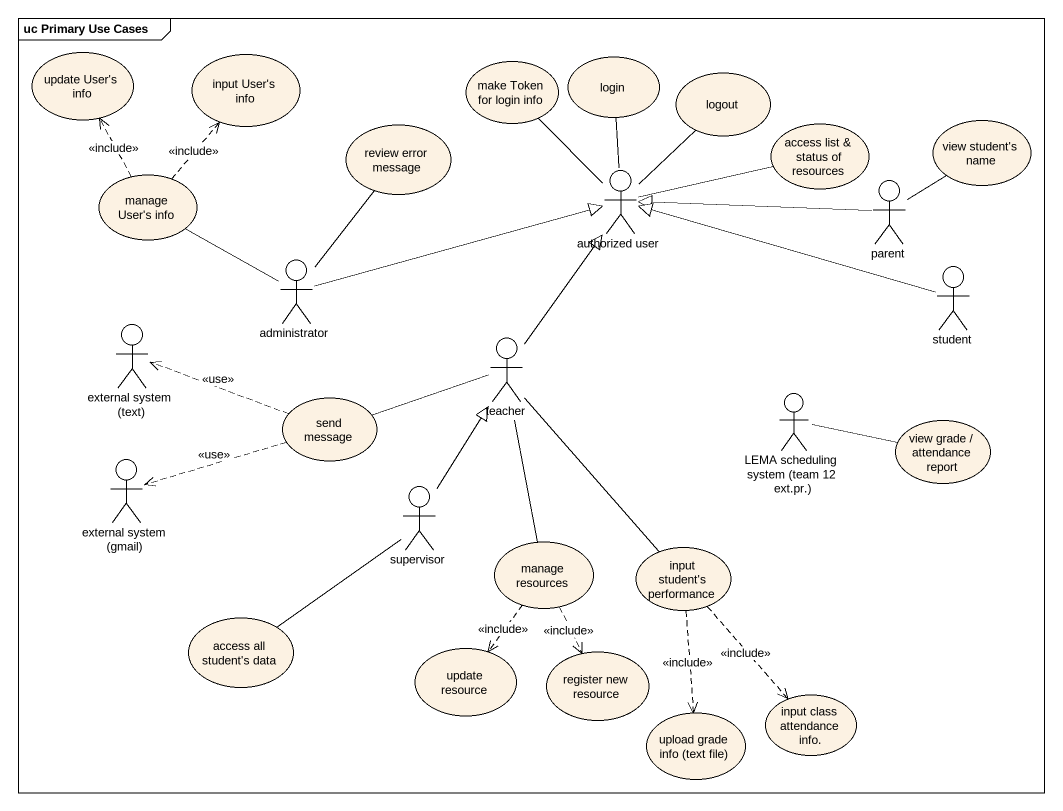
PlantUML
@startuml
mainframe uc Primary Use Cases
usecase "update User's info" as update_User_s_info
usecase "input User's info" as input_User_s_info
usecase "make Token for login info" as make_Token_for_login_info
usecase login
usecase logout
usecase "review error message" as review_error_message
usecase "access list & status of resources" as access_list_status_of
usecase "view student's name" as view_student_s_name
usecase "manage User's info" as manage_User_s_info
actor "authorized user" as authorized_user
actor parent
actor administrator
actor student
actor "external system (text)" as external_system_text
actor teacher
usecase "send message" as send_message
actor "LEMA scheduling system (team 12 ext.pr.)" as LEMA_scheduling_system_team
actor "external system (gmail)" as external_system_gmail
usecase "view grade / attendance report" as view_grade_attendance_report
actor supervisor
usecase "manage resources" as manage_resources
usecase "input student's performance" as input_student_s_performance
usecase "access all student's data" as access_all_student_s_data
usecase "update resource" as update_resource
usecase "register new resource" as register_new_resource
usecase "upload grade info (text file)" as upload_grade_info_text_file
usecase "input class attendance info." as input_class_attendance_info
make_Token_for_login_info -- authorized_user
login -- authorized_user
logout -- authorized_user
review_error_message -- administrator
access_list_status_of -left- authorized_user
view_student_s_name -- parent
manage_User_s_info .up.> update_User_s_info : <<include>>
manage_User_s_info .up.> input_User_s_info : <<include>>
manage_User_s_info -- administrator
parent -left-|> authorized_user
administrator -right-|> authorized_user
student -left-|> authorized_user
teacher -up-|> authorized_user
teacher -left- send_message
send_message .left.> external_system_text : <<use>>
send_message .left.> external_system_gmail : <<use>>
view_grade_attendance_report -left- LEMA_scheduling_system_team
supervisor -up-|> teacher
manage_resources -up- teacher
manage_resources ..> update_resource : <<include>>
manage_resources ..> register_new_resource : <<include>>
input_student_s_performance -up- teacher
input_student_s_performance ..> upload_grade_info_text_file : <<include>>
input_student_s_performance ..> input_class_attendance_info : <<include>>
access_all_student_s_data -up- supervisor
@enduml
